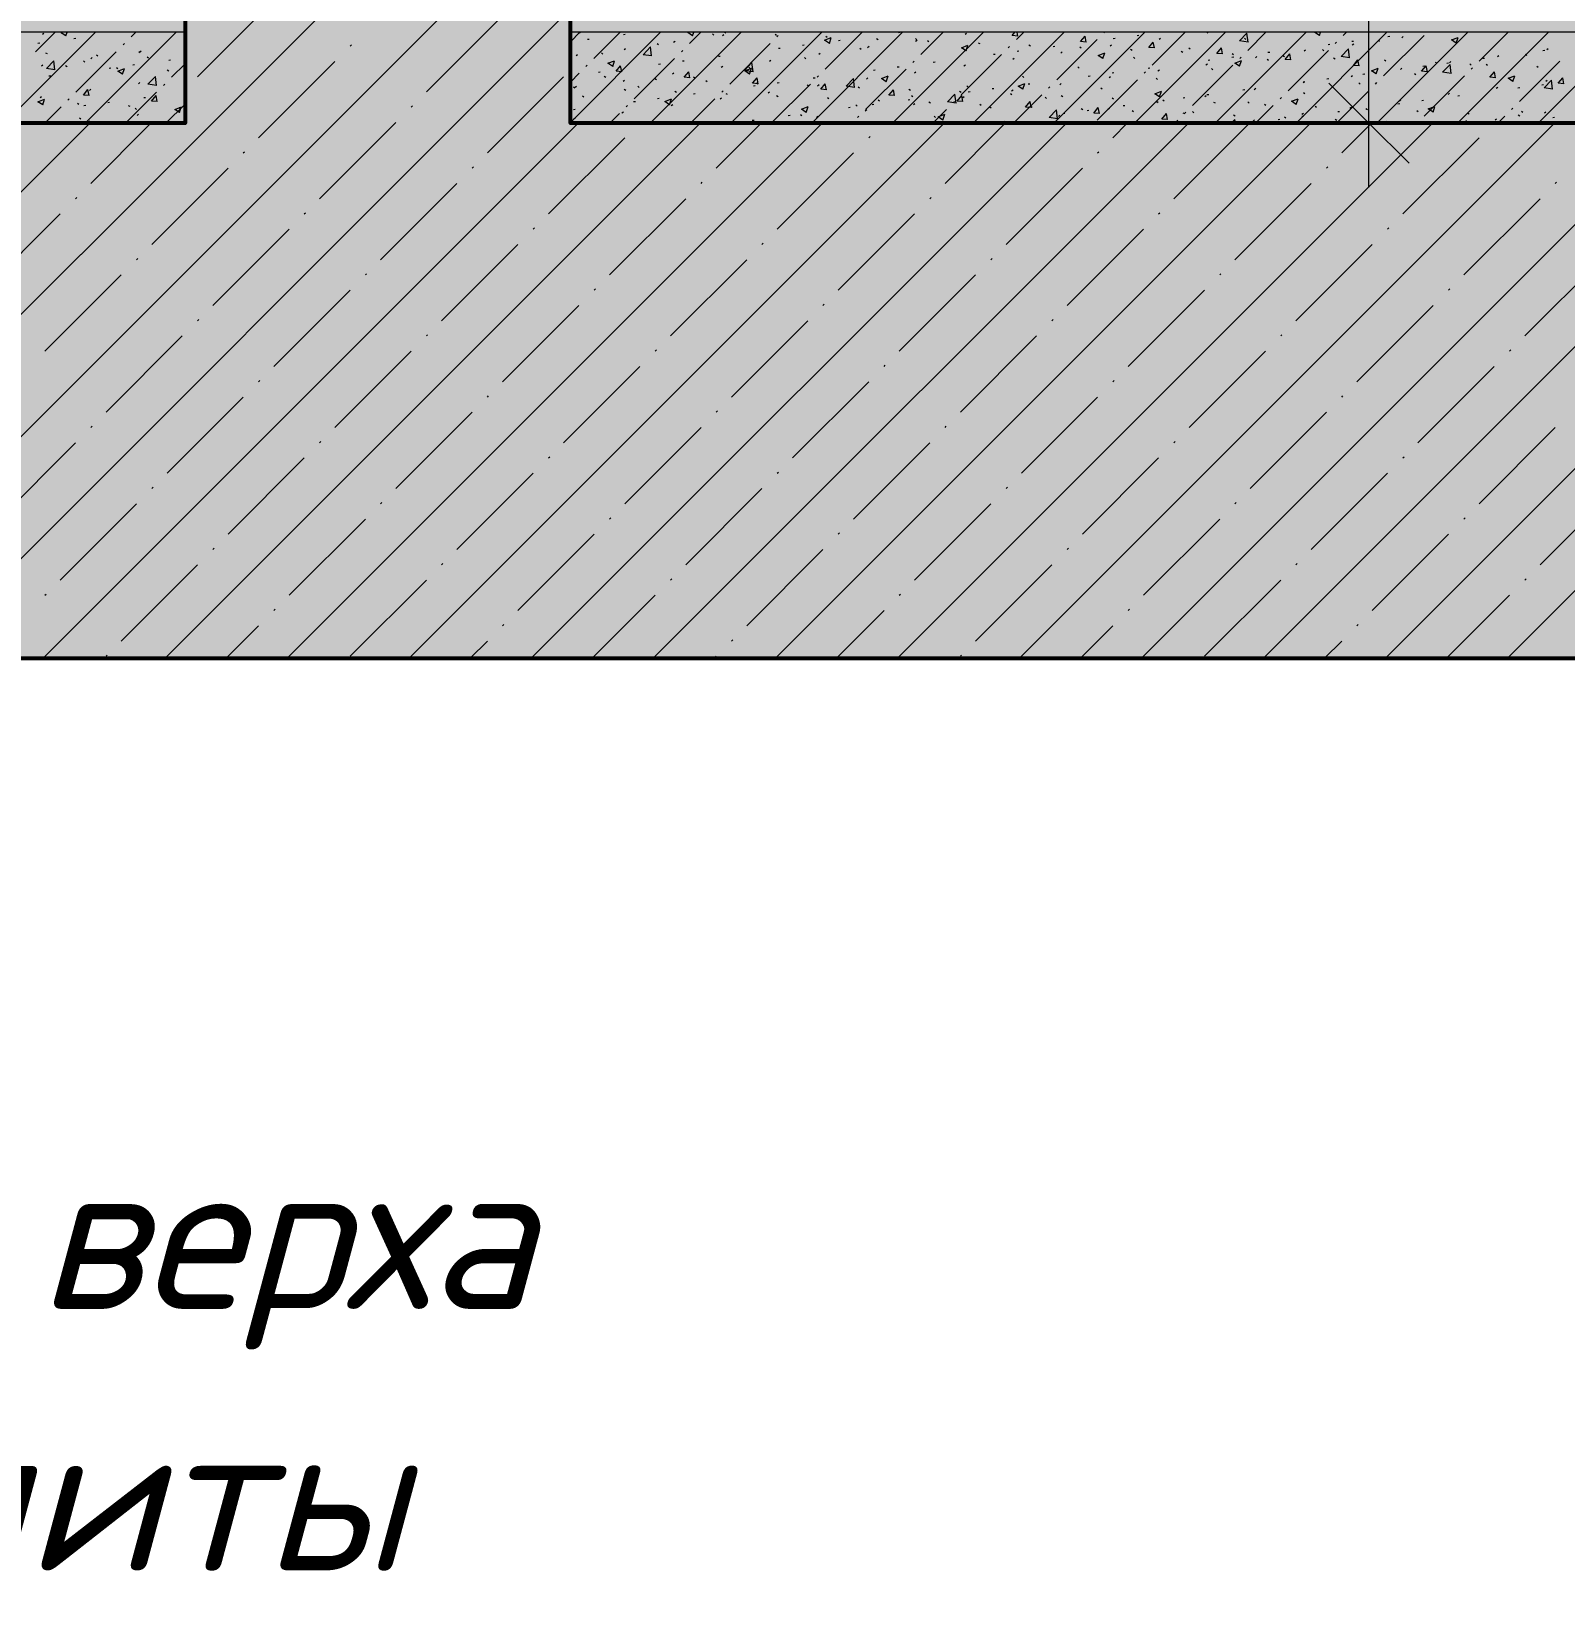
# Model space of a CAD drawing. Header units: millimetres. Extents: x -81576 to 1046824, y -248937 to 691537.
# Drawn here: x 12895 to 15760, y 616058 to 619011 of the extents above; entities that cross this region are included whole.
import ezdxf

# ---------------------------------------------------------------- set-up
doc = ezdxf.new("R2010")
doc.units = ezdxf.units.MM
doc.layers.add('PDF _Геометрия', color=7, linetype='Continuous', true_color=0x1d1d1d)
doc.layers.add('PDF _Сплошная заливка', color=7, linetype='Continuous', true_color=0xffffff)
doc.layers.add('PDF _Текст', color=7, linetype='Continuous')
doc.styles.add('PDF ISOCPEUR Italic', font='isocpeui.ttf')

msp = doc.modelspace()

# ---------------------------------------------------------------- hatches: boundary and pattern name
at = {"layer": 'PDF _Сплошная заливка', "true_color": 0x636466, "transparency": 33554559}
h = msp.add_hatch(color=251, dxfattribs=at)
h.paths.add_polyline_path([(6760.6, 617839.9), (19230.8, 617839.9), (19230.8, 618839.9), (18631.9, 618839.9), (18631.9, 634499.9), (18547.4, 634499.9), (18397.4, 634199.9), (18131.9, 634730.9), (18131.9, 634079.9), (13901.9, 634079.9), (13901.9, 634499.9), (12651.1, 634499.9), (13181.9, 634234.5), (13181.9, 633599.9), (18131.9, 633599.9), (18131.9, 625579.9), (13901.9, 625579.9), (13901.9, 626109.9), (13301.9, 626109.9), (13301.9, 626409.9), (12701.9, 626409.9), (12701.9, 626709.9), (12101.9, 626709.9), (12101.9, 627009.9), (11501.9, 627009.9), (11501.9, 627309.9), (10901.9, 627309.9), (10901.9, 627609.9), (10301.9, 627609.9), (10301.9, 627909.9), (9701.9, 627909.9), (9701.9, 628209.9), (9101.9, 628209.9), (9101.9, 628509.9), (8501.9, 628509.9), (8501.9, 628809.9), (7901.9, 628809.9), (7901.9, 629109.9), (7301.9, 629109.9), (7301.9, 629409.9), (6701.9, 629409.9), (6701.9, 629709.9), (6101.9, 629709.9), (6101.9, 629959.9), (3131.9, 629959.9), (3131.9, 634499.9), (2631.9, 634499.9), (2631.9, 617839.9), (4128.5, 617839.9)], flags=0)
h.paths.add_polyline_path([(6760.6, 618839.9), (3131.9, 618839.9), (3131.9, 622979.9), (6290, 622979.9), (13181.9, 619074.5), (13181.9, 618839.9), (10917.3, 618839.9)], flags=0)
h.paths.add_polyline_path([(15074.1, 618839.9), (13901.9, 618839.9), (13901.9, 619349.9), (13301.9, 619349.9), (13301.9, 619689.9), (12701.9, 619689.9), (12701.9, 620029.9), (12101.9, 620029.9), (12101.9, 620369.9), (11501.9, 620369.9), (11501.9, 620709.9), (10901.9, 620709.9), (10901.9, 621049.9), (10301.9, 621049.9), (10301.9, 621389.9), (9701.9, 621389.9), (9701.9, 621729.9), (9101.9, 621729.9), (9101.9, 622069.9), (8501.9, 622069.9), (8501.9, 622409.9), (7901.9, 622409.9), (7901.9, 622749.9), (7301.9, 622749.9), (7301.9, 623089.9), (6701.9, 623089.9), (6701.9, 623429.9), (6131.9, 623429.9), (6131.9, 623379.9), (3131.9, 623379.9), (3131.9, 629559.9), (5731, 629559.9), (13181.9, 625834.5), (13181.9, 625099.9), (18131.9, 625099.9), (18131.9, 618839.9)], flags=0)
h = msp.add_hatch(color=251, dxfattribs=at)
h.paths.add_polyline_path([(3131.9, 619009.9), (13181.9, 619009.9), (13181.9, 619039.9), (3131.9, 619039.9)], flags=0)
h.paths.add_polyline_path([(17842.9, 619009.9), (18131.9, 619009.9), (18131.9, 619039.9), (13901.9, 619039.9), (13901.9, 619009.9), (15074.1, 619009.9)], flags=0)
h = msp.add_hatch(color=251, dxfattribs=at)
h.paths.add_polyline_path([(18024.8, 618839.9), (18131.9, 618839.9), (18131.9, 619009.9), (13901.9, 619009.9), (13901.9, 618839.9), (15074.1, 618839.9)], flags=0)
h.paths.add_polyline_path([(3131.9, 618839.9), (13181.9, 618839.9), (13181.9, 619009.9), (3131.9, 619009.9), (3131.9, 618971.9)], flags=0)

# ---------------------------------------------------------------- linework, layer by layer
at = {"layer": 'PDF _Геометрия', "color": 7, "lineweight": 53}
for points in [[(2631.9, 634499.9), (2631.9, 617839.9), (19230.8, 617839.9)], [(18131.9, 625099.9), (18131.9, 618839.9), (13901.9, 618839.9), (13901.9, 619349.9), (13301.9, 619349.9), (13301.9, 619689.9), (12701.9, 619689.9)]]:
    msp.add_lwpolyline(points, dxfattribs=at)
at = {"layer": 'PDF _Геометрия', "color": 7, "lineweight": 9}
for points in [[(15394.5, 618719.9), (15394.5, 625099.9), (15394.5, 625839.9), (15394.5, 633599.9), (15394.5, 634359.9)], [(13181.9, 619039.9), (3131.9, 619039.9), (3131.9, 619009.9), (3131.9, 618839.9), (13181.9, 618839.9)], [(13901.9, 618839.9), (18131.9, 618839.9), (18131.9, 619009.9), (18131.9, 619039.9), (13901.9, 619039.9)], [(13181.9, 619009.9), (3131.9, 619009.9)], [(18131.9, 619009.9), (13901.9, 619009.9)], [(15288.5, 618839.9), (15394.5, 618839.9), (15514.5, 618839.9)]]:
    msp.add_lwpolyline(points, dxfattribs=at)
at = {"layer": 'PDF _Геометрия', "color": 7, "lineweight": 50}
for points in [[(13731.9, 625099.9), (18131.9, 625099.9), (18131.9, 618839.9), (13901.9, 618839.9)], [(13181.9, 618839.9), (3131.9, 618839.9), (3131.9, 622979.9)], [(2603.8, 617839.9), (19230.8, 617839.9)]]:
    msp.add_lwpolyline(points, dxfattribs=at)
at = {"layer": 'PDF _Геометрия', "color": 7, "lineweight": 53}
msp.add_lwpolyline([(13181.9, 619074.5), (13181.9, 618839.9), (3131.9, 618839.9), (3131.9, 622979.9), (6290, 622979.9)], close=True, dxfattribs=at)
at = {"layer": 'PDF _Геометрия', "color": 250, "lineweight": 9, "true_color": 0x2c2c2c}
for points in [[(12232.2, 617839.9), (13742.2, 619349.9)], [(12460.3, 617839.9), (13901.9, 619281.5)], [(13205.1, 618926.9), (13347.7, 619069.4)], [(12688.4, 617839.9), (13901.9, 619053.4)], [(13632.8, 618898.4), (13775.4, 619040.9)], [(12844.3, 618839.9), (13014.3, 619009.9)], [(12902.4, 618973.5), (12938.8, 619009.9)], [(12915.3, 619006.4), (12918, 619008.4)], [(12959, 619003), (12950.2, 619008.9), (12952.6, 619009.9)], [(12959, 619003), (12961.3, 619009.9)], [(12974.2, 618998.4), (12977.5, 618998.8)], [(12995.2, 618839.9), (13165.2, 619009.9)], [(13080.9, 619001.1), (13089.7, 619009.9)], [(13901.9, 618992.3), (13919.5, 619009.9)], [(13901.9, 618841.4), (14070.4, 619009.9)], [(13918.3, 619009.9), (13920.3, 619008.1)], [(13934, 618996.8), (13937.3, 618997.3)], [(13945.9, 618960.9), (13994.9, 619009.9)], [(14001.3, 619005.7), (14004.6, 619006.1)], [(14051.2, 618839.9), (14221.2, 619009.9)], [(14130.5, 619003.4), (14121.6, 619009.3), (14123.1, 619009.9)], [(14124.5, 618988.6), (14145.8, 619009.9)], [(14130.5, 619003.4), (14132.7, 619009.9)], [(14167.8, 619006.9), (14170.3, 619004.6)], [(14186.3, 619003.6), (14188.9, 619005.6)], [(14190.5, 619009.9), (14192.4, 619008.6)], [(14202.1, 618839.9), (14372.1, 619009.9)], [(14284.5, 619006.4), (14287.3, 619004.6)], [(14287.9, 619001.1), (14290.4, 619003.7)], [(14353, 618839.9), (14523, 619009.9)], [(14386, 618989.1), (14377.2, 618995.1), (14389.6, 618999.9)], [(14378.4, 618940.8), (14447.5, 619009.9)], [(14379.4, 619002.4), (14382.2, 619000.6)], [(14386, 618989.1), (14389.6, 618999.9)], [(14402.8, 618994.6), (14406.1, 618995)], [(14474.3, 618998.4), (14477.1, 618996.6)], [(14503.8, 618839.9), (14673.8, 619009.9)], [(14515.1, 619009.4), (14518.4, 619009.8)], [(14546.8, 618998.1), (14549.2, 618995.8)], [(14547.3, 618993), (14550, 618995)], [(14556.9, 618968.5), (14598.4, 619009.9)], [(14639.7, 619006.3), (14642.4, 619008.4)], [(14654.7, 618839.9), (14824.7, 619009.9)], [(14738.4, 619002.9), (14727.8, 619003.8), (14732.9, 619009.9)], [(14735.5, 618996.1), (14749.2, 619009.9)], [(14738.4, 619002.9), (14737.1, 619009.9)], [(14805.6, 618839.9), (14975.6, 619009.9)], [(14810.9, 618920.7), (14886.3, 618996.1)], [(14865.9, 618991.7), (14855.3, 618992.6), (14863.9, 619002.9)], [(14865.9, 618991.7), (14863.9, 619002.9)], [(14898.9, 619008.7), (14900.1, 619009.9)], [(14916.6, 618998.3), (14919.9, 618998.7)], [(14956.5, 618839.9), (15126.5, 619009.9)], [(14961.1, 619004.1), (14964.4, 619004.6)], [(14989.4, 618948.3), (15051, 619009.9)], [(15002.3, 618996.9), (15004.9, 618998.9)], [(15092.1, 619008.3), (15094.2, 619009.9)], [(15107.3, 618839.9), (15277.3, 619009.9)], [(15168.5, 618991.6), (15152.7, 618994.1), (15166.5, 619008.5)], [(15161.6, 618998.8), (15164.1, 618996.5)], [(15168.5, 618991.6), (15166.5, 619008.5)], [(15168, 618976), (15201.8, 619009.9)], [(15258.2, 618839.9), (15428.2, 619009.9)], [(15302, 619003.7), (15293.1, 619009.7), (15293.6, 619009.9)], [(15301.9, 619003.7), (15304, 619009.9)], [(15346.5, 619003.7), (15352.7, 619009.9)], [(15409.1, 618839.9), (15579.1, 619009.9)], [(15411.6, 618995.3), (15414, 618993.1)], [(15421.9, 618928.2), (15497.4, 619003.7)], [(15430, 619001.9), (15433.3, 619002.3)], [(15455.7, 618999.7), (15458.4, 619001.7)], [(15557.5, 618989.5), (15548.6, 618995.5), (15561.1, 619000.2)], [(15557.5, 618989.5), (15561.1, 619000.2)], [(15559.9, 618839.9), (15729.9, 619009.9)], [(15600.4, 618955.9), (15654.4, 619009.9)], [(15710.8, 618839.9), (15880.8, 619009.9)], [(12906.8, 618989.5), (12910.1, 618990)], [(12921.1, 618971.7), (12923.9, 618969.9)], [(12977.9, 618898.1), (13053.3, 618973.5)], [(13016, 618967.7), (13018.8, 618965.9)], [(13065.9, 618986.1), (13068.4, 618988.6)], [(13095.6, 618974), (13098.1, 618971.8)], [(13096.8, 618973), (13099.5, 618975.1)], [(13490.3, 618983.9), (13492.6, 618986.3)], [(13912.8, 618966.3), (13915.5, 618968.4)], [(13960.4, 618971.3), (13962.9, 618969)], [(14002.6, 618977.7), (14005.3, 618979.8)], [(14053.5, 618965.6), (14037.7, 618968), (14051.6, 618982.5)], [(14053.5, 618965.6), (14051.5, 618982.5)], [(14064.1, 618989.1), (14066.6, 618986.8)], [(14095, 618991.1), (14097.6, 618993.1)], [(14109.4, 618973.5), (14111.9, 618976)], [(14178.7, 618965.1), (14182, 618965.5)], [(14199.9, 618913.1), (14275.3, 618988.6)], [(14291, 618979.9), (14294.3, 618980.3)], [(14335.5, 618985.7), (14338.8, 618986.2)], [(14366.3, 618969.1), (14368.9, 618971.1)], [(14443.1, 618980.3), (14445.6, 618978)], [(14457.5, 618981.6), (14460.2, 618983.7)], [(14569.2, 618994.4), (14572.1, 618992.6)], [(14632.4, 618893), (14707.8, 618968.5)], [(14641.5, 618974.9), (14632.7, 618980.8), (14645.1, 618985.6)], [(14641.5, 618974.9), (14645.1, 618985.6)], [(14664.1, 618990.4), (14667, 618988.6)], [(14692.5, 618968.8), (14695.8, 618969.2)], [(14720.4, 618981), (14722.9, 618983.5)], [(14737, 618974.6), (14740.3, 618975.1)], [(14759.1, 618986.4), (14761.9, 618984.6)], [(14804.3, 618983.5), (14807.6, 618983.9)], [(14818.6, 618971), (14821.3, 618973.1)], [(14854, 618982.4), (14856.8, 618980.6)], [(14897, 618960.6), (14888.2, 618966.6), (14900.6, 618971.4)], [(14897, 618960.6), (14900.6, 618971.4)], [(14911, 618984.4), (14913.6, 618986.4)], [(14948.9, 618978.4), (14951.7, 618976.6)], [(14993.5, 618980.6), (14982.8, 618981.5), (14991.4, 618991.7)], [(14993.5, 618980.6), (14991.4, 618991.7)], [(15043.8, 618974.4), (15046.6, 618972.5)], [(15057.9, 618981), (15060.4, 618978.7)], [(15121, 618969.4), (15110.4, 618970.3), (15118.9, 618980.5)], [(15121, 618969.4), (15118.9, 618980.5)], [(15138.7, 618970.3), (15141.5, 618968.5)], [(15205.8, 618972.4), (15209.1, 618972.8)], [(15233.6, 618966.3), (15236.5, 618964.5)], [(15248.5, 618958.2), (15237.9, 618959.2), (15246.5, 618969.4)], [(15243.4, 618900.6), (15318.8, 618976)], [(15248.5, 618958.2), (15246.5, 618969.4)], [(15273.5, 618974.9), (15276.2, 618977)], [(15307.9, 618977.5), (15310.3, 618975.3)], [(15318.1, 618987.2), (15321.4, 618987.6)], [(15331.4, 618988.6), (15333.9, 618991.1)], [(15358.2, 618962.2), (15342.4, 618964.7), (15356.3, 618979.1)], [(15358.2, 618962.2), (15356.3, 618979.1)], [(15362.6, 618993), (15365.9, 618993.5)], [(15363.4, 618986.3), (15366, 618988.4)], [(15634.6, 618964.4), (15637.3, 618966.4)], [(15686.8, 618968.7), (15689.3, 618966.4)], [(15719.6, 618976), (15722.9, 618976.5)], [(15727, 618977.7), (15729.6, 618979.7)], [(12913.2, 618947.2), (12915.8, 618949.2)], [(12938.6, 618939.5), (12922.7, 618942), (12936.6, 618956.4)], [(12938.5, 618939.5), (12936.6, 618956.4)], [(12958.6, 618947.8), (12961.4, 618946)], [(12991.9, 618956.2), (12994.4, 618954)], [(13005.5, 618960.5), (13008.2, 618962.5)], [(13039.7, 618943.1), (13043, 618943.5)], [(13053.5, 618943.8), (13056.3, 618942)], [(13065.1, 618931.4), (13056.3, 618937.3), (13068.7, 618942.1)], [(13065.1, 618931.4), (13068.7, 618942.1)], [(13084.2, 618948.9), (13087.5, 618949.4)], [(13110.9, 618963.7), (13113.7, 618961.9)], [(13148.4, 618939.8), (13151.2, 618938)], [(13151.5, 618957.8), (13154.8, 618958.2)], [(13156.4, 618925.7), (13181.9, 618951.2)], [(13319.2, 618812.8), (13461.8, 618955.4)], [(13930.8, 618945.8), (13933.4, 618948.3)], [(13954.5, 618935.6), (13957.9, 618936)], [(13981.1, 618946), (13972.2, 618952), (13984.7, 618956.8)], [(13981.1, 618946), (13984.7, 618956.7)], [(13997.9, 618936.1), (13987.3, 618937), (13995.9, 618947.2)], [(13997.9, 618936.1), (13995.8, 618947.2)], [(14021.4, 618885.5), (14096.8, 618960.9)], [(14066.8, 618950.4), (14070.1, 618950.8)], [(14111.3, 618956.2), (14114.7, 618956.7)], [(14125.4, 618924.9), (14114.8, 618925.8), (14123.4, 618936.1)], [(14125.4, 618924.9), (14123.4, 618936.1)], [(14184.1, 618944.4), (14186.8, 618946.4)], [(14243.3, 618936.2), (14227.5, 618938.6), (14241.3, 618953.1)], [(14236.6, 618931.8), (14227.8, 618937.7), (14240.2, 618942.5)], [(14235.7, 618944.7), (14238.2, 618942.4)], [(14236.6, 618931.8), (14240.2, 618942.5)], [(14243.3, 618936.2), (14241.3, 618953.1)], [(14273.9, 618955.8), (14276.6, 618957.8)], [(14339.4, 618962.5), (14341.9, 618960.2)], [(14453.8, 618865.4), (14529.3, 618940.8)], [(14468.3, 618939.2), (14471.6, 618939.7)], [(14512.8, 618945.1), (14516.2, 618945.5)], [(14541.9, 618953.4), (14544.4, 618955.9)], [(14545.2, 618933.8), (14547.8, 618935.9)], [(14580.2, 618954), (14583.5, 618954.4)], [(14637.5, 618947.1), (14640.2, 618949.2)], [(14728.8, 618959.7), (14731.5, 618961.7)], [(14850.5, 618945.4), (14853, 618943.1)], [(14954.2, 618963.2), (14956.7, 618960.9)], [(14974.3, 618933.3), (14976.9, 618935.8)], [(14981.7, 618942.9), (14985, 618943.3)], [(15000.1, 618937.7), (15002.8, 618939.7)], [(15064.9, 618872.9), (15140.3, 618948.3)], [(15089.9, 618949.1), (15092.6, 618951.1)], [(15094, 618957.6), (15097.3, 618958.1)], [(15100.5, 618941.9), (15103, 618939.7)], [(15138.5, 618963.5), (15141.8, 618963.9)], [(15152.6, 618946.4), (15143.7, 618952.4), (15156.2, 618957.1)], [(15152.6, 618946.4), (15156.2, 618957.1)], [(15152.9, 618960.9), (15155.4, 618963.4)], [(15182.3, 618962.4), (15184.9, 618964.5)], [(15204.2, 618959.7), (15206.7, 618957.5)], [(15328.5, 618962.3), (15331.4, 618960.5)], [(15376.1, 618947.1), (15365.4, 618948), (15374, 618958.2)], [(15376, 618947.1), (15374, 618958.2)], [(15408.1, 618932.2), (15399.2, 618938.1), (15411.7, 618942.9)], [(15408.1, 618932.2), (15411.7, 618942.9)], [(15423.5, 618958.3), (15426.3, 618956.5)], [(15453.5, 618940.5), (15456.2, 618942.5)], [(15503.6, 618935.9), (15493, 618936.9), (15501.5, 618947.1)], [(15495.5, 618946.5), (15498.8, 618947)], [(15503.6, 618935.9), (15501.5, 618947.1)], [(15518.4, 618954.3), (15521.2, 618952.5)], [(15548, 618932.8), (15532.2, 618935.2), (15546, 618949.7)], [(15540, 618952.4), (15543.3, 618952.8)], [(15544.8, 618953), (15547.5, 618955)], [(15548, 618932.8), (15546, 618949.7)], [(15583.2, 618950.9), (15585.6, 618948.6)], [(15585.4, 618940.8), (15587.9, 618943.3)], [(15607.3, 618961.3), (15610.6, 618961.7)], [(15613.3, 618950.3), (15616.1, 618948.5)], [(15631.1, 618924.8), (15620.5, 618925.7), (15629.1, 618935.9)], [(15631.1, 618924.8), (15629, 618935.9)], [(15675.9, 618880.5), (15751.3, 618955.9)], [(15708.2, 618946.3), (15711, 618944.5)], [(12927.4, 618928.3), (12930.7, 618928.7)], [(13094.6, 618913.8), (13097.3, 618915.9)], [(13128.3, 618910.1), (13112.5, 618912.6), (13126.3, 618927)], [(13128.3, 618910.1), (13126.3, 618927)], [(13141.3, 618910.6), (13143.8, 618913.1)], [(13746.9, 618784.3), (13889.4, 618926.9)], [(13901.9, 618916.9), (13918.3, 618933.3)], [(13907.7, 618907.7), (13910.5, 618905.9)], [(13910.7, 618907.2), (13913.3, 618909.2)], [(13965.1, 618927.6), (13968, 618925.8)], [(14000.5, 618918.5), (14003.1, 618920.6)], [(14028.3, 618909.1), (14030.8, 618906.8)], [(14060, 618923.6), (14062.9, 618921.8)], [(14092.8, 618931.9), (14095.5, 618933.9)], [(14132, 618926.9), (14134.5, 618924.6)], [(14155, 618919.6), (14157.8, 618917.8)], [(14253, 618913.8), (14242.3, 618914.7), (14250.9, 618924.9)], [(14244.2, 618909.7), (14247.5, 618910.2)], [(14249.9, 618915.6), (14252.7, 618913.8)], [(14253, 618913.8), (14250.9, 618924.9)], [(14277.5, 618839.9), (14350.8, 618913.1)], [(14288.7, 618915.6), (14292, 618916)], [(14344.8, 618911.6), (14347.6, 618909.8)], [(14356, 618924.5), (14359.4, 618924.9)], [(14363.3, 618925.7), (14365.8, 618928.2)], [(14364.1, 618909.9), (14366.7, 618912)], [(14380.5, 618902.6), (14369.9, 618903.5), (14378.4, 618913.7)], [(14380.5, 618902.6), (14378.4, 618913.7)], [(14433, 618906.7), (14417.2, 618909.2), (14431.1, 618923.6)], [(14433, 618906.7), (14431, 618923.6)], [(14439.7, 618907.6), (14442.5, 618905.8)], [(14455.4, 618922.4), (14458, 618924.5)], [(14492.1, 618917.5), (14483.3, 618923.5), (14495.7, 618928.3)], [(14492.1, 618917.5), (14495.7, 618928.3)], [(14643.1, 618909.8), (14645.6, 618907.5)], [(14747.7, 618903.3), (14738.8, 618909.3), (14751.3, 618914)], [(14746.8, 618927.6), (14749.3, 618925.3)], [(14747.6, 618903.3), (14751.2, 618914)], [(14757.5, 618913.4), (14760.9, 618913.8)], [(14795.8, 618905.6), (14798.3, 618908.1)], [(14816.5, 618911.9), (14819.1, 618913.9)], [(14869.8, 618928.1), (14873.2, 618928.6)], [(14886.3, 618845.3), (14961.8, 618920.7)], [(14893.1, 618906.3), (14895.6, 618904.1)], [(14908.8, 618925.2), (14911.5, 618927.2)], [(14914.3, 618934), (14917.7, 618934.4)], [(14996.8, 618924.1), (14999.3, 618921.9)], [(15271.3, 618917), (15274.7, 618917.5)], [(15271.4, 618915.7), (15274, 618917.8)], [(15315.8, 618922.9), (15319.2, 618923.3)], [(15361.2, 618927.1), (15363.9, 618929.2)], [(15375.8, 618915.3), (15378.2, 618913)], [(15383.2, 618931.8), (15386.5, 618932.2)], [(15406.8, 618913.1), (15409.3, 618915.7)], [(15479.5, 618933.1), (15481.9, 618930.8)], [(15497.4, 618852.8), (15572.8, 618928.2)], [(15632.5, 618905.2), (15635.1, 618907.2)], [(15663.6, 618917.9), (15654.8, 618923.9), (15667.2, 618928.7)], [(15663.6, 618917.9), (15667.2, 618928.7)], [(15672.8, 618905.9), (15676.2, 618906.4)], [(15717.3, 618911.8), (15720.7, 618912.2)], [(15737.7, 618903.4), (15721.9, 618905.8), (15735.8, 618920.2)], [(15724.8, 618918.5), (15727.5, 618920.5)], [(15737.7, 618903.4), (15735.8, 618920.2)], [(15758.6, 618913.6), (15748, 618914.5), (15756.6, 618924.8)], [(15758.6, 618913.6), (15756.6, 618924.7)], [(12915.7, 618874), (12906.9, 618880), (12919.3, 618884.8)], [(12911, 618888), (12913.7, 618890)], [(12915.7, 618874), (12919.3, 618884.8)], [(12962.8, 618883), (12965.3, 618885.5)], [(12980.6, 618877.3), (12983.4, 618875.5)], [(13002.4, 618891.6), (12991.7, 618892.5), (13000.3, 618902.7)], [(13002.3, 618891.6), (13000.3, 618902.7)], [(13003.4, 618901.3), (13006, 618903.4)], [(13037.4, 618878.8), (13040.7, 618879.2)], [(13070.6, 618839.9), (13128.7, 618898.1)], [(13104.7, 618887.7), (13108.1, 618888.1)], [(13129.9, 618880.4), (13119.3, 618881.4), (13127.8, 618891.6)], [(13129.9, 618880.4), (13127.8, 618891.6)], [(13924.6, 618891.3), (13927.1, 618889)], [(14002.6, 618903.7), (14005.4, 618901.9)], [(14020, 618880.2), (14023.4, 618880.7)], [(14064.6, 618886.1), (14067.9, 618886.5)], [(14087.2, 618874.4), (14078.4, 618880.4), (14090.8, 618885.2)], [(14087.2, 618874.4), (14090.8, 618885.2)], [(14097.5, 618899.7), (14100.4, 618897.9)], [(14126.6, 618839.9), (14172.2, 618885.5)], [(14131.9, 618895), (14135.2, 618895.4)], [(14181.9, 618885.2), (14184.6, 618887.2)], [(14184.8, 618898.1), (14187.3, 618900.6)], [(14192.4, 618895.7), (14195.3, 618893.9)], [(14271.7, 618896.6), (14274.4, 618898.6)], [(14287.4, 618891.7), (14290.2, 618889.9)], [(14382.3, 618887.7), (14385.1, 618885.9)], [(14477.2, 618883.7), (14480, 618881.9)], [(14508, 618891.4), (14497.4, 618892.4), (14506, 618902.6)], [(14508, 618891.4), (14506, 618902.6)], [(14533.4, 618883.8), (14536.7, 618884.3)], [(14534.6, 618903.5), (14537.4, 618901.7)], [(14539.4, 618892), (14541.9, 618889.7)], [(14543, 618874.6), (14545.7, 618876.7)], [(14572.1, 618879.7), (14574.9, 618877.9)], [(14622.8, 618877.3), (14607, 618879.8), (14620.8, 618894.2)], [(14617.3, 618877.9), (14619.8, 618880.5)], [(14622.8, 618877.3), (14620.8, 618894.2)], [(14635.6, 618880.3), (14624.9, 618881.2), (14633.5, 618891.4)], [(14629.5, 618899.5), (14632.4, 618897.7)], [(14635.5, 618880.3), (14633.5, 618891.4)], [(14635.4, 618888), (14638, 618890)], [(14645.7, 618898.6), (14649, 618899.1)], [(14690.2, 618904.5), (14693.5, 618904.9)], [(14724.4, 618895.5), (14727.3, 618893.7)], [(14726.7, 618900.5), (14729.3, 618902.5)], [(14730.1, 618839.9), (14783.2, 618893)], [(14763.1, 618869.1), (14752.5, 618870.1), (14761, 618880.3)], [(14763.1, 618869.1), (14761, 618880.3)], [(14789.4, 618888.5), (14791.9, 618886.3)], [(14819.4, 618891.5), (14822.2, 618889.7)], [(14914.3, 618887.5), (14917.1, 618885.7)], [(15003.2, 618889), (14994.3, 618895), (15006.8, 618899.8)], [(14997.9, 618878.5), (15000.6, 618880.6)], [(15003.2, 618889), (15006.8, 618899.8)], [(15009.2, 618883.5), (15012, 618881.7)], [(15047.2, 618887.5), (15050.5, 618888)], [(15087.7, 618889.9), (15090.4, 618891.9)], [(15091.7, 618893.4), (15095, 618893.8)], [(15104.1, 618879.5), (15106.9, 618877.7)], [(15159, 618902.2), (15162.4, 618902.7)], [(15168.4, 618879.7), (15170.9, 618877.4)], [(15180.1, 618903.2), (15182.8, 618905.3)], [(15228.3, 618885.5), (15230.8, 618888)], [(15258.7, 618874.8), (15249.9, 618880.8), (15262.3, 618885.6)], [(15258.7, 618874.8), (15262.3, 618885.5)], [(15272.1, 618897.5), (15274.6, 618895.2)], [(15333.6, 618839.9), (15394.3, 618900.6)], [(15448.7, 618876.4), (15452, 618876.8)], [(15451.4, 618881.3), (15454, 618883.3)], [(15493.2, 618882.3), (15496.5, 618882.7)], [(15542.7, 618893.8), (15545.3, 618895.8)], [(15560.5, 618891.1), (15563.9, 618891.6)], [(12919.7, 618839.9), (12950.2, 618870.4)], [(12984.6, 618850.1), (12987.1, 618847.9)], [(12992.9, 618872.9), (12996.2, 618873.4)], [(13075.5, 618873.3), (13078.4, 618871.5)], [(13088.3, 618867.9), (13090.8, 618865.7)], [(13092.5, 618854.6), (13095.1, 618856.7)], [(13146, 618839.9), (13181.9, 618875.7)], [(13171.3, 618859.8), (13162.4, 618865.8), (13174.9, 618870.5)], [(13170.4, 618869.3), (13173.3, 618867.5)], [(13171.2, 618859.8), (13174.8, 618870.5)], [(13604.3, 618869.9), (13606.7, 618872.2)], [(13907.8, 618865.4), (13911.1, 618865.9)], [(13908.5, 618848), (13911.1, 618850)], [(13975.8, 618839.9), (13993.7, 618857.8)], [(13998.3, 618859.3), (14001, 618861.4)], [(14006.3, 618870.4), (14008.8, 618872.9)], [(14090.6, 618872.7), (14093.3, 618874.7)], [(14309.3, 618854.3), (14312.6, 618854.8)], [(14332.1, 618856.4), (14334.5, 618854.1)], [(14342.7, 618860.2), (14333.9, 618866.1), (14346.3, 618870.9)], [(14342.7, 618860.2), (14346.3, 618870.9)], [(14361.9, 618850.7), (14364.6, 618852.8)], [(14421.5, 618869.1), (14424.9, 618869.6)], [(14435.7, 618874.2), (14438.2, 618871.9)], [(14438.8, 618850.3), (14441.3, 618852.8)], [(14453.2, 618863.2), (14455.9, 618865.3)], [(14466.1, 618875), (14469.4, 618875.4)], [(14579.2, 618839.9), (14604.7, 618865.4)], [(14582, 618852.9), (14584.5, 618850.7)], [(14598.3, 618845.9), (14589.4, 618851.9), (14601.9, 618856.7)], [(14598.2, 618845.9), (14601.8, 618856.7)], [(14667, 618875.7), (14669.8, 618873.9)], [(14685.7, 618870.7), (14688.2, 618868.5)], [(14761.9, 618871.6), (14764.8, 618869.8)], [(14812.5, 618847.9), (14796.7, 618850.3), (14810.6, 618864.8)], [(14812.5, 618847.9), (14810.6, 618864.8)], [(14814.3, 618852.7), (14817, 618854.7)], [(14823.1, 618858), (14826.4, 618858.5)], [(14856.8, 618867.6), (14859.7, 618865.8)], [(14867.6, 618863.9), (14870.9, 618864.3)], [(14890.6, 618858), (14880, 618858.9), (14888.6, 618869.1)], [(14890.6, 618858), (14888.5, 618869.1)], [(14906.7, 618866), (14909.3, 618868)], [(14934.9, 618872.7), (14938.2, 618873.2)], [(14951.8, 618863.6), (14954.6, 618861.8)], [(15018.1, 618846.8), (15007.5, 618847.7), (15016.1, 618858)], [(15018.1, 618846.8), (15016.1, 618858)], [(15046.7, 618859.6), (15049.5, 618857.8)], [(15049.8, 618857.8), (15052.3, 618860.3)], [(15064.7, 618861.9), (15067.2, 618859.6)], [(15141.6, 618855.6), (15144.4, 618853.8)], [(15182.7, 618839.9), (15215.7, 618872.9)], [(15199, 618875.5), (15201.8, 618873.7)], [(15224.6, 618846.9), (15227.9, 618847.3)], [(15236.5, 618851.6), (15239.3, 618849.8)], [(15269.1, 618852.8), (15272.4, 618853.2)], [(15269.2, 618856.6), (15271.9, 618858.6)], [(15293.9, 618871.5), (15296.7, 618869.7)], [(15331.4, 618847.6), (15334.2, 618845.8)], [(15336.4, 618861.6), (15339.7, 618862.1)], [(15359, 618867.9), (15361.7, 618870)], [(15388.8, 618867.5), (15391.7, 618865.7)], [(15483.7, 618863.4), (15486.6, 618861.6)], [(15514.2, 618860.6), (15505.4, 618866.5), (15517.8, 618871.3)], [(15514.2, 618860.6), (15517.8, 618871.3)], [(15578.7, 618859.4), (15581.5, 618857.6)], [(15630.3, 618846), (15633, 618848)], [(15635.3, 618839.9), (15648.2, 618852.8)], [(15660.8, 618865.4), (15663.3, 618867.9)], [(15673.6, 618855.4), (15676.4, 618853.6)], [(15679.5, 618862.6), (15682, 618860.4)], [(15722.7, 618859.3), (15725.3, 618861.4)], [(15737.9, 618850.5), (15741.2, 618851)], [(12004.1, 617839.9), (13004.1, 618839.9)], [(12916.5, 617839.9), (13916.5, 618839.9)], [(13001.2, 618842.1), (13003.9, 618844.2)], [(13005.6, 618727.3), (13118.1, 618839.9)], [(13144.6, 617839.9), (14144.6, 618839.9)], [(13372.7, 617839.9), (14372.7, 618839.9)], [(13433.2, 618698.8), (13575.8, 618841.3)], [(13600.8, 617839.9), (14600.8, 618839.9)], [(13828.9, 617839.9), (14828.9, 618839.9)], [(14057, 617839.9), (15057, 618839.9)], [(14174.6, 618755.8), (14258.6, 618839.9)], [(14199.5, 618839.9), (14200.7, 618840.1)], [(14241.9, 618845.5), (14245.2, 618845.9)], [(14285.1, 617839.9), (15285.1, 618839.9)], [(14513.2, 617839.9), (15513.2, 618839.9)], [(14602.2, 618727.3), (14714.8, 618839.9)], [(14710.8, 618843.2), (14714.1, 618843.7)], [(14724.5, 618841.3), (14727.2, 618843.3)], [(14741.3, 617839.9), (15741.3, 618839.9)], [(14850.7, 618839.9), (14857.4, 618842.4)], [(14856.5, 618839.9), (14857.4, 618842.4)], [(14915.9, 618812.8), (14942.9, 618839.9)], [(14961, 618844.1), (14963.5, 618841.9)], [(14969.4, 617839.9), (15969.4, 618839.9)], [(15029.9, 618698.8), (15171, 618839.9)], [(15031.8, 618839.9), (15037.2, 618845.3)], [(15137.8, 618839.9), (15143.6, 618846.8)], [(15144.9, 618839.9), (15143.6, 618846.8)], [(15177.9, 618844), (15180.6, 618846.1)], [(15197.5, 617839.9), (16197.5, 618839.9)], [(15343.6, 618784.3), (15399.1, 618839.9)], [(15425.6, 617839.9), (16425.6, 618839.9)], [(15426.3, 618843.6), (15429.1, 618841.8)], [(15484.4, 618839.9), (15484.8, 618840.2)], [(15575.8, 618844.8), (15578.3, 618842.6)], [(15653.7, 617839.9), (16653.7, 618839.9)], [(15670.6, 618841.7), (15673.9, 618842.1)], [(13860.9, 618670.3), (14003.5, 618812.8)], [(14459.7, 618812.8), (14462.1, 618815.2)], [(15457.6, 618670.3), (15600.2, 618812.8)], [(13290.7, 618784.3), (13293.1, 618786.7)], [(14288.6, 618641.8), (14431.2, 618784.3)], [(14887.4, 618784.3), (14889.7, 618786.7)], [(13119.6, 618613.2), (13262.2, 618755.8)], [(13718.4, 618755.8), (13720.7, 618758.2)], [(14146.1, 618727.3), (14148.4, 618729.7)], [(14716.3, 618613.2), (14858.9, 618755.8)], [(15315.1, 618755.8), (15317.4, 618758.2)], [(15742.7, 618727.3), (15745.1, 618729.7)], [(12977, 618698.8), (12979.4, 618701.2)], [(13547.3, 618584.7), (13689.9, 618727.3)], [(14573.7, 618698.8), (14576.1, 618701.2)], [(15144, 618584.7), (15286.5, 618727.3)], [(12806, 618527.7), (12948.5, 618670.3)], [(13404.7, 618670.3), (13407.1, 618672.6)], [(13975, 618556.2), (14117.5, 618698.8)], [(14402.7, 618527.7), (14545.2, 618670.3)], [(15001.4, 618670.3), (15003.8, 618672.6)], [(15571.7, 618556.2), (15714.2, 618698.8)], [(13233.7, 618499.2), (13376.2, 618641.8)], [(13832.4, 618641.8), (13834.8, 618644.1)], [(14830.3, 618499.2), (14972.9, 618641.8)], [(15429.1, 618641.8), (15431.5, 618644.1)], [(13661.3, 618470.7), (13803.9, 618613.2)], [(14260.1, 618613.2), (14262.5, 618615.6)], [(15258, 618470.7), (15400.6, 618613.2)], [(13091.1, 618584.7), (13093.5, 618587.1)], [(14089, 618442.2), (14231.6, 618584.7)], [(14687.8, 618584.7), (14690.2, 618587.1)], [(15685.7, 618442.2), (15828.3, 618584.7)], [(12920, 618413.7), (13062.6, 618556.2)], [(13518.8, 618556.2), (13521.1, 618558.6)], [(14516.7, 618413.7), (14659.3, 618556.2)], [(15115.5, 618556.2), (15117.8, 618558.6)], [(13347.7, 618385.1), (13490.3, 618527.7)], [(13946.5, 618527.7), (13948.8, 618530.1)], [(14944.4, 618385.1), (15087, 618527.7)], [(15543.2, 618527.7), (15545.5, 618530.1)], [(13775.4, 618356.6), (13918, 618499.2)], [(14374.1, 618499.2), (14376.5, 618501.6)], [(15372.1, 618356.6), (15514.6, 618499.2)], [(13205.1, 618470.7), (13207.5, 618473.1)], [(14203.1, 618328.1), (14345.6, 618470.7)], [(14801.8, 618470.7), (14804.2, 618473.1)], [(13034.1, 618299.6), (13176.6, 618442.2)], [(13632.8, 618442.2), (13635.2, 618444.5)], [(14630.8, 618299.6), (14773.3, 618442.2)], [(15229.5, 618442.2), (15231.9, 618444.5)], [(13461.8, 618271.1), (13604.3, 618413.7)], [(14060.5, 618413.7), (14062.9, 618416)], [(15058.4, 618271.1), (15201, 618413.7)], [(15657.2, 618413.7), (15659.6, 618416)], [(13889.4, 618242.6), (14032, 618385.1)], [(14488.2, 618385.1), (14490.6, 618387.5)], [(15486.1, 618242.6), (15628.7, 618385.1)], [(13319.2, 618356.6), (13321.6, 618359)], [(14317.1, 618214.1), (14459.7, 618356.6)], [(14915.9, 618356.6), (14918.3, 618359)], [(13148.1, 618185.6), (13290.7, 618328.1)], [(13746.9, 618328.1), (13749.2, 618330.5)], [(14744.8, 618185.6), (14887.4, 618328.1)], [(15343.6, 618328.1), (15345.9, 618330.5)], [(13575.8, 618157), (13718.4, 618299.6)], [(14174.6, 618299.6), (14176.9, 618302)], [(15172.5, 618157), (15315.1, 618299.6)], [(13005.6, 618271.1), (13007.9, 618273.5)], [(14003.5, 618128.5), (14146.1, 618271.1)], [(14602.2, 618271.1), (14604.6, 618273.5)], [(15600.2, 618128.5), (15742.7, 618271.1)], [(12834.5, 618100), (12977, 618242.6)], [(13433.2, 618242.6), (13435.6, 618245)], [(14431.2, 618100), (14573.7, 618242.6)], [(15029.9, 618242.6), (15032.3, 618245)], [(13262.2, 618071.5), (13404.7, 618214.1)], [(13860.9, 618214.1), (13863.3, 618216.4)], [(14858.9, 618071.5), (15001.4, 618214.1)], [(15457.6, 618214.1), (15460, 618216.4)], [(13689.9, 618043), (13832.4, 618185.6)], [(14288.6, 618185.6), (14291, 618187.9)], [(15286.5, 618043), (15429.1, 618185.6)], [(13119.6, 618157), (13122, 618159.4)], [(14117.5, 618014.5), (14260.1, 618157)], [(14716.3, 618157), (14718.7, 618159.4)], [(15714.2, 618014.5), (15856.8, 618157)], [(12948.5, 617986), (13091.1, 618128.5)], [(13547.3, 618128.5), (13549.7, 618130.9)], [(14545.2, 617986), (14687.8, 618128.5)], [(15144, 618128.5), (15146.4, 618130.9)], [(13376.2, 617957.5), (13518.8, 618100)], [(13975, 618100), (13977.3, 618102.4)], [(14972.9, 617957.5), (15115.5, 618100)], [(15571.7, 618100), (15574, 618102.4)], [(13803.9, 617928.9), (13946.5, 618071.5)], [(14402.7, 618071.5), (14405, 618073.9)], [(15400.6, 617928.9), (15543.2, 618071.5)], [(13233.7, 618043), (13236, 618045.4)], [(14231.6, 617900.4), (14374.1, 618043)], [(14830.3, 618043), (14832.7, 618045.4)], [(13062.6, 617871.9), (13205.1, 618014.5)], [(13661.3, 618014.5), (13663.7, 618016.9)], [(14659.3, 617871.9), (14801.8, 618014.5)], [(15258, 618014.5), (15260.4, 618016.9)], [(13490.3, 617843.4), (13632.8, 617986)], [(14089, 617986), (14091.4, 617988.3)], [(15087, 617843.4), (15229.5, 617986)], [(15685.7, 617986), (15688.1, 617988.3)], [(12920, 617957.5), (12922.4, 617959.8)], [(13942.9, 617839.9), (14060.5, 617957.5)], [(14516.7, 617957.5), (14519.1, 617959.8)], [(15539.6, 617839.9), (15657.2, 617957.5)], [(13347.7, 617928.9), (13350.1, 617931.3)], [(13775.4, 617900.4), (13777.8, 617902.8)], [(14399.1, 617839.9), (14488.2, 617928.9)], [(14944.4, 617928.9), (14946.8, 617931.3)], [(15372.1, 617900.4), (15374.5, 617902.8)], [(13258.6, 617839.9), (13319.2, 617900.4)], [(14203.1, 617871.9), (14205.4, 617874.3)], [(14855.3, 617839.9), (14915.9, 617900.4)], [(13034.1, 617843.4), (13036.4, 617845.8)], [(13714.8, 617839.9), (13746.9, 617871.9)], [(14171, 617839.9), (14174.6, 617843.4)], [(14630.8, 617843.4), (14633.1, 617845.8)], [(15311.5, 617839.9), (15343.6, 617871.9)]]:
    msp.add_lwpolyline(points, dxfattribs=at)
at = {"layer": 'PDF _Геометрия', "color": 7, "lineweight": 20}
msp.add_lwpolyline([(15319.5, 618914.9), (15394.5, 618839.9), (15469.5, 618764.9)], dxfattribs=at)

# ---------------------------------------------------------------- texts
at = {"layer": 'PDF _Текст', "char_height": 279.4, "attachment_point": 4, "style": 'PDF ISOCPEUR Italic'}
for s, insert in [('Кладка из кирпича ведется от верха', (7194.6, 616725.3)), ('существующей фундаментной плиты', (7194.6, 616235.8))]:
    msp.add_mtext(s, dxfattribs=dict(at, insert=insert))

doc.saveas('drawing.dxf')
